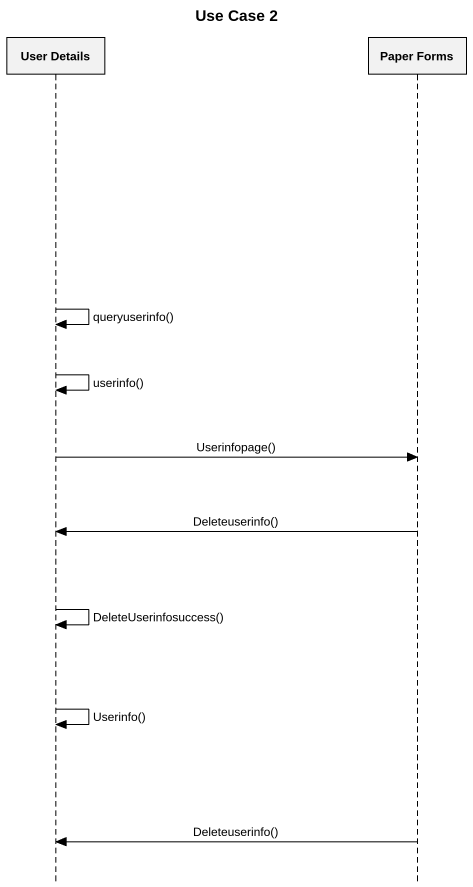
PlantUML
@startuml
title Use Case 2
hide footbox
participant "User Details" as User_Details
participant "Paper Forms" as Paper_Forms

User_Details -> User_Details : queryuserinfo()
User_Details -> User_Details : userinfo()
User_Details -> Paper_Forms : Userinfopage()
Paper_Forms -> User_Details : Deleteuserinfo()
User_Details -> User_Details : DeleteUserinfosuccess()
User_Details -> User_Details : Userinfo()
Paper_Forms -> User_Details : Deleteuserinfo()
@enduml
